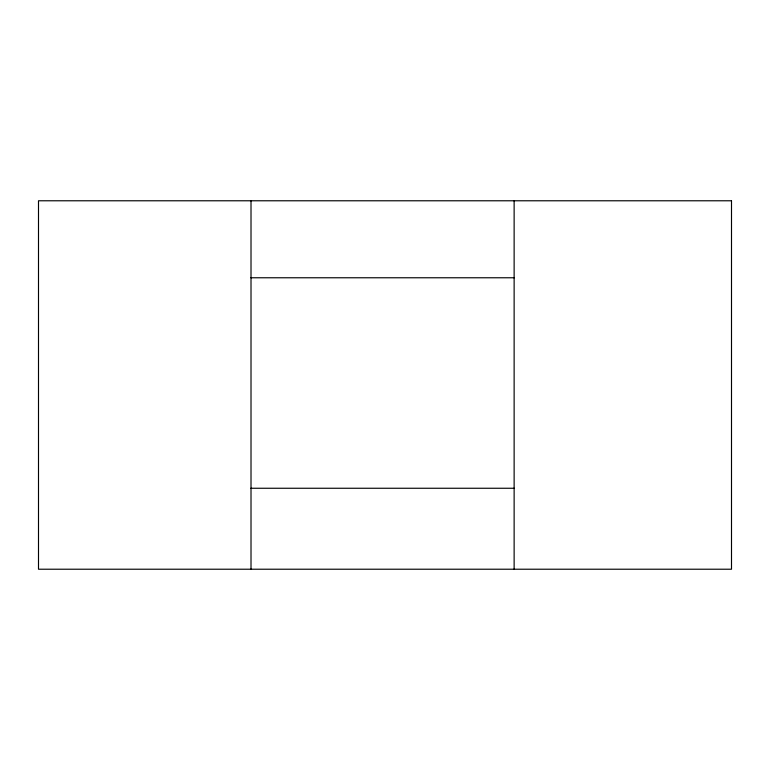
<?xml version="1.0" encoding="UTF-8"?>
<svg xmlns="http://www.w3.org/2000/svg" width="770" height="770" viewBox="0 0 770 770"><rect width="100%" height="100%" fill="white"/><g stroke="black" fill="none" stroke-linecap="round" stroke-linejoin="round"><path stroke-width="1.16" d="M250.914 277.768L514.225 277.768M250.914 488.257L514.225 488.257M514.129 200.778L514.129 569.222M251.01 200.778L251.01 569.222M731.5 200.778L38.5 200.778L38.5 569.222L731.5 569.222L731.5 200.778"/></g></svg>
